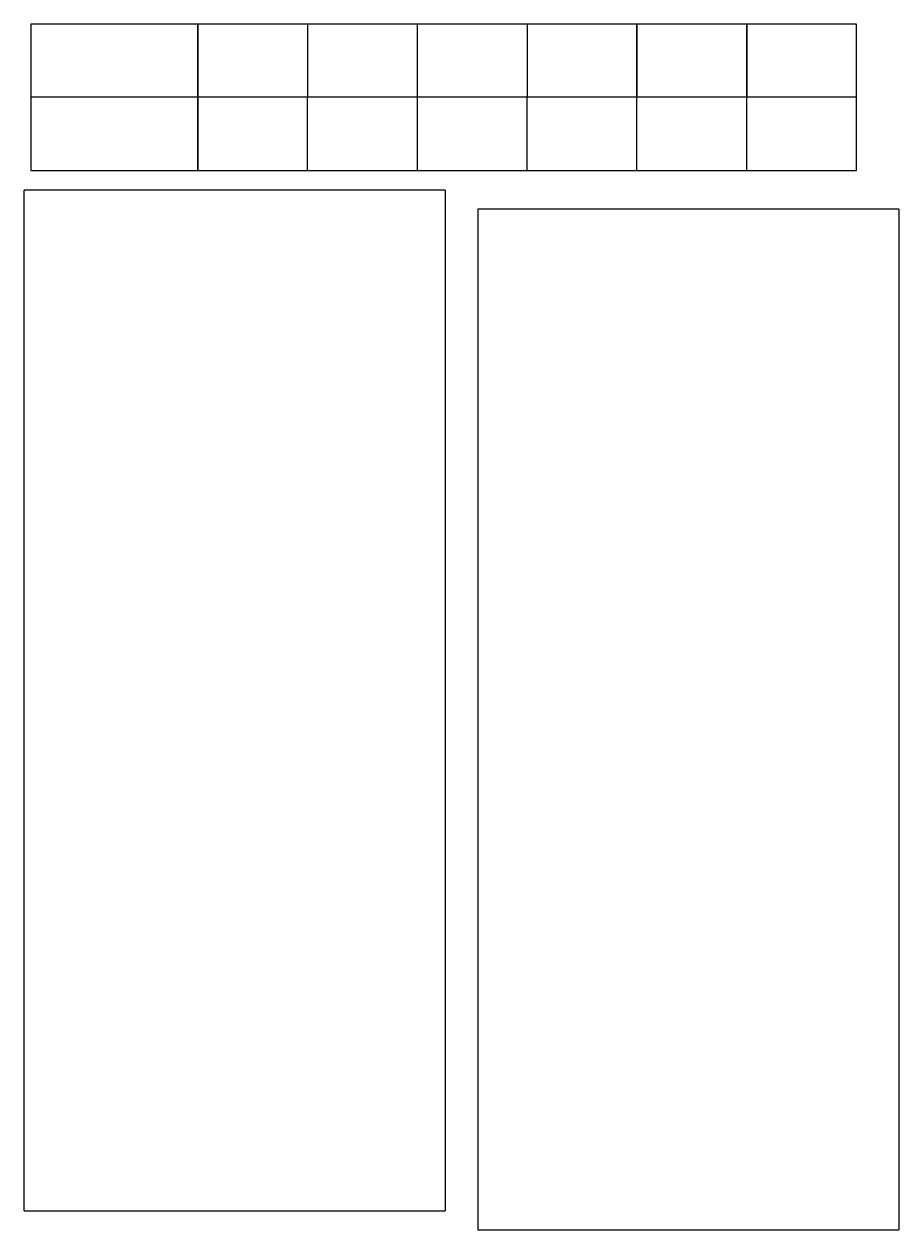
# Model space of a CAD drawing. Header units: centimetres. Extents: x 5.4 to 29.3, y 1.3 to 34.3.
import ezdxf

# ---------------------------------------------------------------- set-up
doc = ezdxf.new("R2010")
doc.units = ezdxf.units.CM
doc.header["$LTSCALE"] = 25.4
doc.layers.add('Cut Layer', color=1, linetype='Continuous')

msp = doc.modelspace()

# ---------------------------------------------------------------- linework, layer by layer
at = {"layer": 'Cut Layer'}
for p, q in [((10.134, 34.273), (10.134, 32.273)), ((13.134, 34.273), (10.134, 34.273)), ((13.134, 34.273), (13.134, 32.273)), ((16.134, 34.273), (13.134, 34.273)), ((16.134, 34.273), (16.134, 32.273)), ((19.134, 34.273), (16.134, 34.273)), ((19.134, 34.273), (19.134, 32.273)), ((22.134, 34.273), (19.134, 34.273)), ((22.134, 32.273), (22.134, 34.273)), ((22.134, 34.273), (22.134, 32.273)), ((25.134, 34.273), (22.134, 34.273)), ((25.134, 32.273), (25.134, 34.273)), ((25.134, 34.273), (25.134, 32.273)), ((28.134, 34.273), (25.134, 34.273)), ((28.134, 32.273), (28.134, 34.273)), ((10.134, 32.273), (5.573, 32.273)), ((10.134, 32.273), (10.134, 30.273)), ((13.134, 32.273), (10.134, 32.273)), ((16.134, 32.273), (13.134, 32.273)), ((13.134, 30.273), (13.134, 32.273)), ((16.134, 32.273), (16.134, 30.273)), ((19.134, 32.273), (16.134, 32.273)), ((22.134, 32.273), (19.134, 32.273)), ((19.134, 30.273), (19.134, 32.273)), ((22.134, 30.273), (22.134, 32.273)), ((25.134, 32.273), (22.134, 32.273)), ((22.134, 30.273), (22.134, 32.273)), ((25.134, 30.273), (25.134, 32.273)), ((28.134, 32.273), (25.134, 32.273)), ((25.134, 30.273), (25.134, 32.273)), ((28.134, 30.273), (28.134, 32.273)), ((10.134, 30.273), (22.134, 30.273)), ((22.134, 30.273), (28.134, 30.273)), ((16.893, 29.737), (5.393, 29.737)), ((5.393, 1.832), (5.393, 29.732)), ((16.893, 29.737), (16.893, 1.832)), ((29.29, 29.216), (17.79, 29.216)), ((17.79, 29.216), (17.79, 1.311)), ((29.29, 29.216), (29.29, 1.316)), ((5.393, 1.832), (16.893, 1.832)), ((17.79, 1.311), (29.29, 1.311))]:
    msp.add_line(p, q, dxfattribs=at)
for points in [[(10.134, 34.273), (5.573, 34.273), (5.573, 30.273), (10.134, 30.273)], [(10.134, 30.273), (10.134, 30.273), (10.134, 34.273), (10.134, 34.273)]]:
    msp.add_lwpolyline(points, close=True, dxfattribs=at)

doc.saveas('drawing.dxf')
